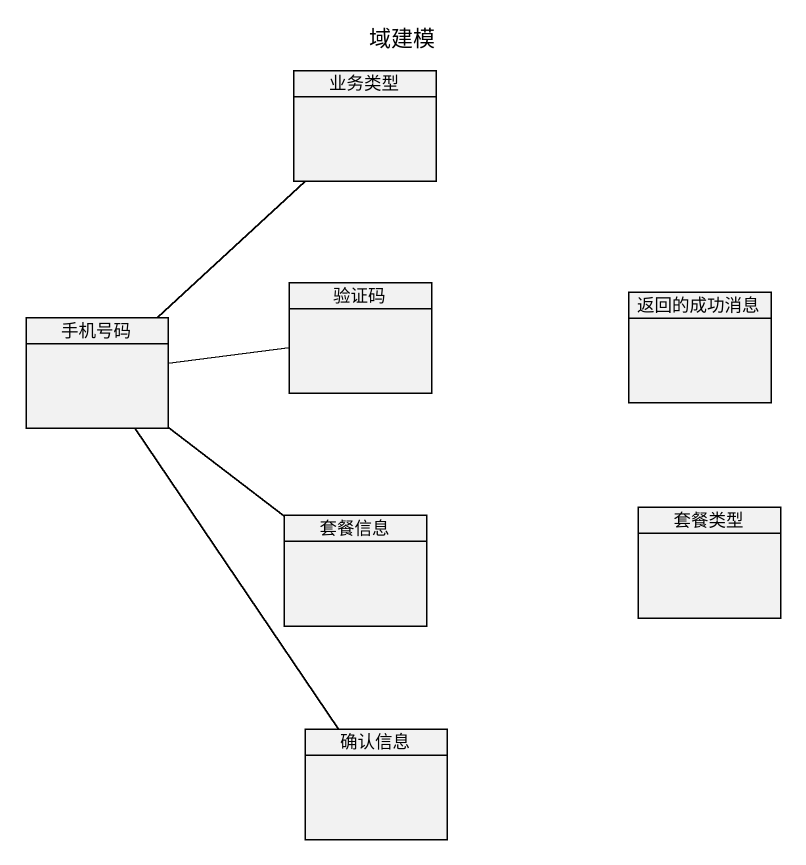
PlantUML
@startuml
title 域建模
hide circle
hide empty members
class 业务类型
class 验证码
class 返回的成功消息
class 手机号码
class 套餐信息
class 套餐类型
class 确认信息
手机号码 -up- 业务类型
手机号码 -right- 验证码
手机号码 -- 套餐信息
手机号码 -- 确认信息
@enduml
